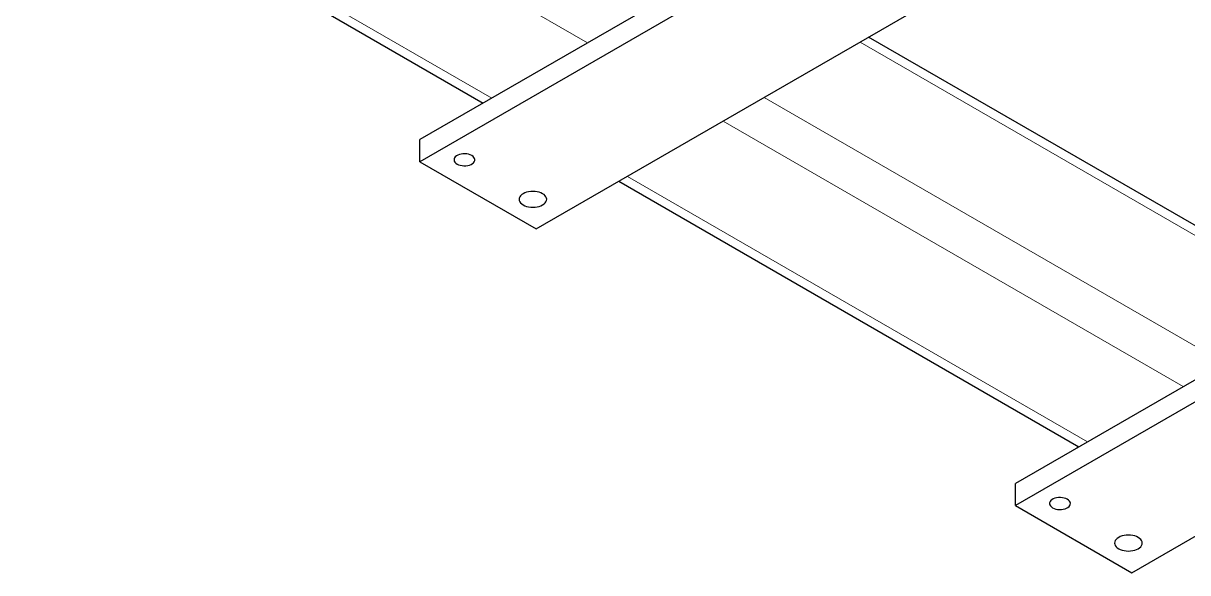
# Model space of a CAD drawing. Header units: millimetres. Extents: x 30 to 8380, y 30 to 5898.
# Drawn here: x 865 to 1466, y 3991 to 4274 of the extents above; entities that cross this region are included whole.
import ezdxf

# ---------------------------------------------------------------- set-up
doc = ezdxf.new("R2010")
doc.units = ezdxf.units.MM
doc.header["$LTSCALE"] = 10

msp = doc.modelspace()

# ---------------------------------------------------------------- linework, layer by layer
at = {"color": 7, "linetype": 'Continuous', "lineweight": 25}
for p, q in [((1497.5408604, 4461.1856923), (1069.7412578, 4214.2222385)), ((1497.5408604, 4449.754121), (1069.7412578, 4202.7906671)), ((1129.8453342, 4168.0933224), (1557.6449368, 4415.0567762)), ((864.8852011, 4370.2726219), (1102.4714705, 4233.1169881)), ((1805.1323103, 4283.616928), (1377.3327076, 4036.6534742)), ((1805.1323103, 4272.1853566), (1377.3327076, 4025.2219028)), ((1487.8871764, 4159.5677394), (1301.4820838, 4267.1771089)), ((1437.436784, 3990.5245581), (1865.2363867, 4237.4880119)), ((1101.7487326, 4232.6997604), (1101.9778679, 4233.4019387)), ((1069.7412578, 4202.7906671), (1069.7412578, 4214.2222385)), ((1069.7412578, 4202.7906671), (1129.8453342, 4168.0933224)), ((1172.4766509, 4192.7038576), (1410.0629203, 4055.5482237)), ((1409.3401824, 4055.1309961), (1409.5693178, 4055.8331744)), ((1377.3327076, 4025.2219028), (1377.3327076, 4036.6534742)), ((1377.3327076, 4025.2219028), (1437.436784, 3990.5245581))]:
    msp.add_line(p, q, dxfattribs=at)
at = {"color": 8, "linetype": 'Continuous', "lineweight": 18}
for p, q in [((918.7755691, 4401.3828692), (1156.3618385, 4264.2272353)), ((869.2780944, 4372.8085853), (1106.8643638, 4235.6529514)), ((1297.0874664, 4264.6401503), (1486.9342587, 4155.0439299)), ((1247.5819464, 4236.0612218), (1485.1682158, 4098.905588)), ((1226.3670189, 4223.8141049), (1463.9532883, 4086.658471)), ((1176.8695442, 4195.239821), (1414.4558137, 4058.0841871))]:
    msp.add_line(p, q, dxfattribs=at)
at = {"color": 7, "linetype": 'Continuous', "lineweight": 25, "flags": 128}
for points in [[(1088.9215293, 4201.6170805), (1089.68462, 4201.2512749), (1090.5511528, 4200.9726438), (1091.491619, 4200.7906754), (1092.4739921, 4200.7115667), (1093.4648186, 4200.7380115), (1094.4303571, 4200.8691093), (1095.3377273, 4201.1003956), (1096.1560298, 4201.4239944), (1096.8573983, 4201.8288858), (1097.4179486, 4202.3012818), (1097.8185917, 4202.8250955), (1098.0456843, 4203.382489), (1098.091493, 4203.9544809), (1097.9544578, 4204.5215928), (1097.6392453, 4205.0645124), (1097.1565896, 4205.5647512), (1096.5229272, 4206.0052741), (1095.7598364, 4206.3710796), (1094.8933036, 4206.6497108), (1093.9528374, 4206.8316791), (1092.9704643, 4206.9107878), (1091.9796378, 4206.884343), (1091.0140993, 4206.7532453), (1090.1067291, 4206.5219589), (1089.2884266, 4206.1983602), (1088.5870581, 4205.7934687), (1088.0265079, 4205.3210727), (1087.6258647, 4204.7972591), (1087.3987721, 4204.2398656), (1087.3529635, 4203.6678736), (1087.4899987, 4203.1007617), (1087.8052112, 4202.5578421), (1088.2878668, 4202.0576034), (1088.9215293, 4201.6170805)], [(1123.0394315, 4180.4925206), (1123.8895973, 4180.073346), (1124.842885, 4179.7361088), (1125.8758212, 4179.4891126), (1126.9629717, 4179.3384395), (1128.0775673, 4179.2877995), (1129.1921628, 4179.3384395), (1130.2793134, 4179.4891126), (1131.3122496, 4179.7361088), (1132.2655372, 4180.073346), (1133.1157031, 4180.4925206), (1133.8418134, 4180.9833109), (1134.4259888, 4181.5336321), (1134.8538449, 4182.1299335), (1135.1148467, 4182.7575322), (1135.2025673, 4183.4009745), (1135.1148467, 4184.0444168), (1134.8538449, 4184.6720154), (1134.4259888, 4185.2683168), (1133.8418134, 4185.818638), (1133.1157031, 4186.3094284), (1132.2655372, 4186.7286029), (1131.3122496, 4187.0658402), (1130.2793134, 4187.3128363), (1129.1921628, 4187.4635094), (1128.0775673, 4187.5141494), (1126.9629717, 4187.4635094), (1125.8758212, 4187.3128363), (1124.842885, 4187.0658402), (1123.8895973, 4186.7286029), (1123.0394315, 4186.3094284), (1122.3133212, 4185.818638), (1121.7291458, 4185.2683168), (1121.3012896, 4184.6720154), (1121.0402878, 4184.0444168), (1120.9525673, 4183.4009745), (1121.0402878, 4182.7575322), (1121.3012896, 4182.1299335), (1121.7291458, 4181.5336321), (1122.3133212, 4180.9833109), (1123.0394315, 4180.4925206)], [(1396.5129791, 4024.0483161), (1397.2760698, 4023.6825106), (1398.1426026, 4023.4038794), (1399.0830688, 4023.2219111), (1400.0654419, 4023.1428024), (1401.0562684, 4023.1692472), (1402.0218069, 4023.3003449), (1402.9291771, 4023.5316313), (1403.7474796, 4023.8552301), (1404.4488481, 4024.2601215), (1405.0093984, 4024.7325175), (1405.4100415, 4025.2563311), (1405.6371341, 4025.8137246), (1405.6829428, 4026.3857166), (1405.5459076, 4026.9528285), (1405.2306951, 4027.4957481), (1404.7480395, 4027.9959869), (1404.114377, 4028.4365097), (1403.3512863, 4028.8023153), (1402.4847534, 4029.0809465), (1401.5442872, 4029.2629148), (1400.5619141, 4029.3420235), (1399.5710876, 4029.3155787), (1398.6055491, 4029.184481), (1397.698179, 4028.9531946), (1396.8798764, 4028.6295958), (1396.1785079, 4028.2247044), (1395.6179577, 4027.7523084), (1395.2173145, 4027.2284948), (1394.990222, 4026.6711013), (1394.9444133, 4026.0991093), (1395.0814485, 4025.5319974), (1395.396661, 4024.9890778), (1395.8793166, 4024.488839), (1396.5129791, 4024.0483161)], [(1430.6308813, 4002.9237563), (1431.4810472, 4002.5045817), (1432.4343348, 4002.1673444), (1433.467271, 4001.9203483), (1434.5544215, 4001.7696752), (1435.6690171, 4001.7190352), (1436.7836126, 4001.7696752), (1437.8707632, 4001.9203483), (1438.9036994, 4002.1673444), (1439.856987, 4002.5045817), (1440.7071529, 4002.9237563), (1441.4332632, 4003.4145466), (1442.0174386, 4003.9648678), (1442.4452948, 4004.5611692), (1442.7062965, 4005.1887678), (1442.7940171, 4005.8322102), (1442.7062965, 4006.4756525), (1442.4452948, 4007.1032511), (1442.0174386, 4007.6995525), (1441.4332632, 4008.2498737), (1440.7071529, 4008.7406641), (1439.856987, 4009.1598386), (1438.9036994, 4009.4970759), (1437.8707632, 4009.744072), (1436.7836126, 4009.8947451), (1435.6690171, 4009.9453851), (1434.5544215, 4009.8947451), (1433.467271, 4009.744072), (1432.4343348, 4009.4970759), (1431.4810472, 4009.1598386), (1430.6308813, 4008.7406641), (1429.904771, 4008.2498737), (1429.3205956, 4007.6995525), (1428.8927394, 4007.1032511), (1428.6317377, 4006.4756525), (1428.5440171, 4005.8322102), (1428.6317377, 4005.1887678), (1428.8927394, 4004.5611692), (1429.3205956, 4003.9648678), (1429.904771, 4003.4145466), (1430.6308813, 4002.9237563)]]:
    msp.add_lwpolyline(points, dxfattribs=at)

doc.saveas('drawing.dxf')
